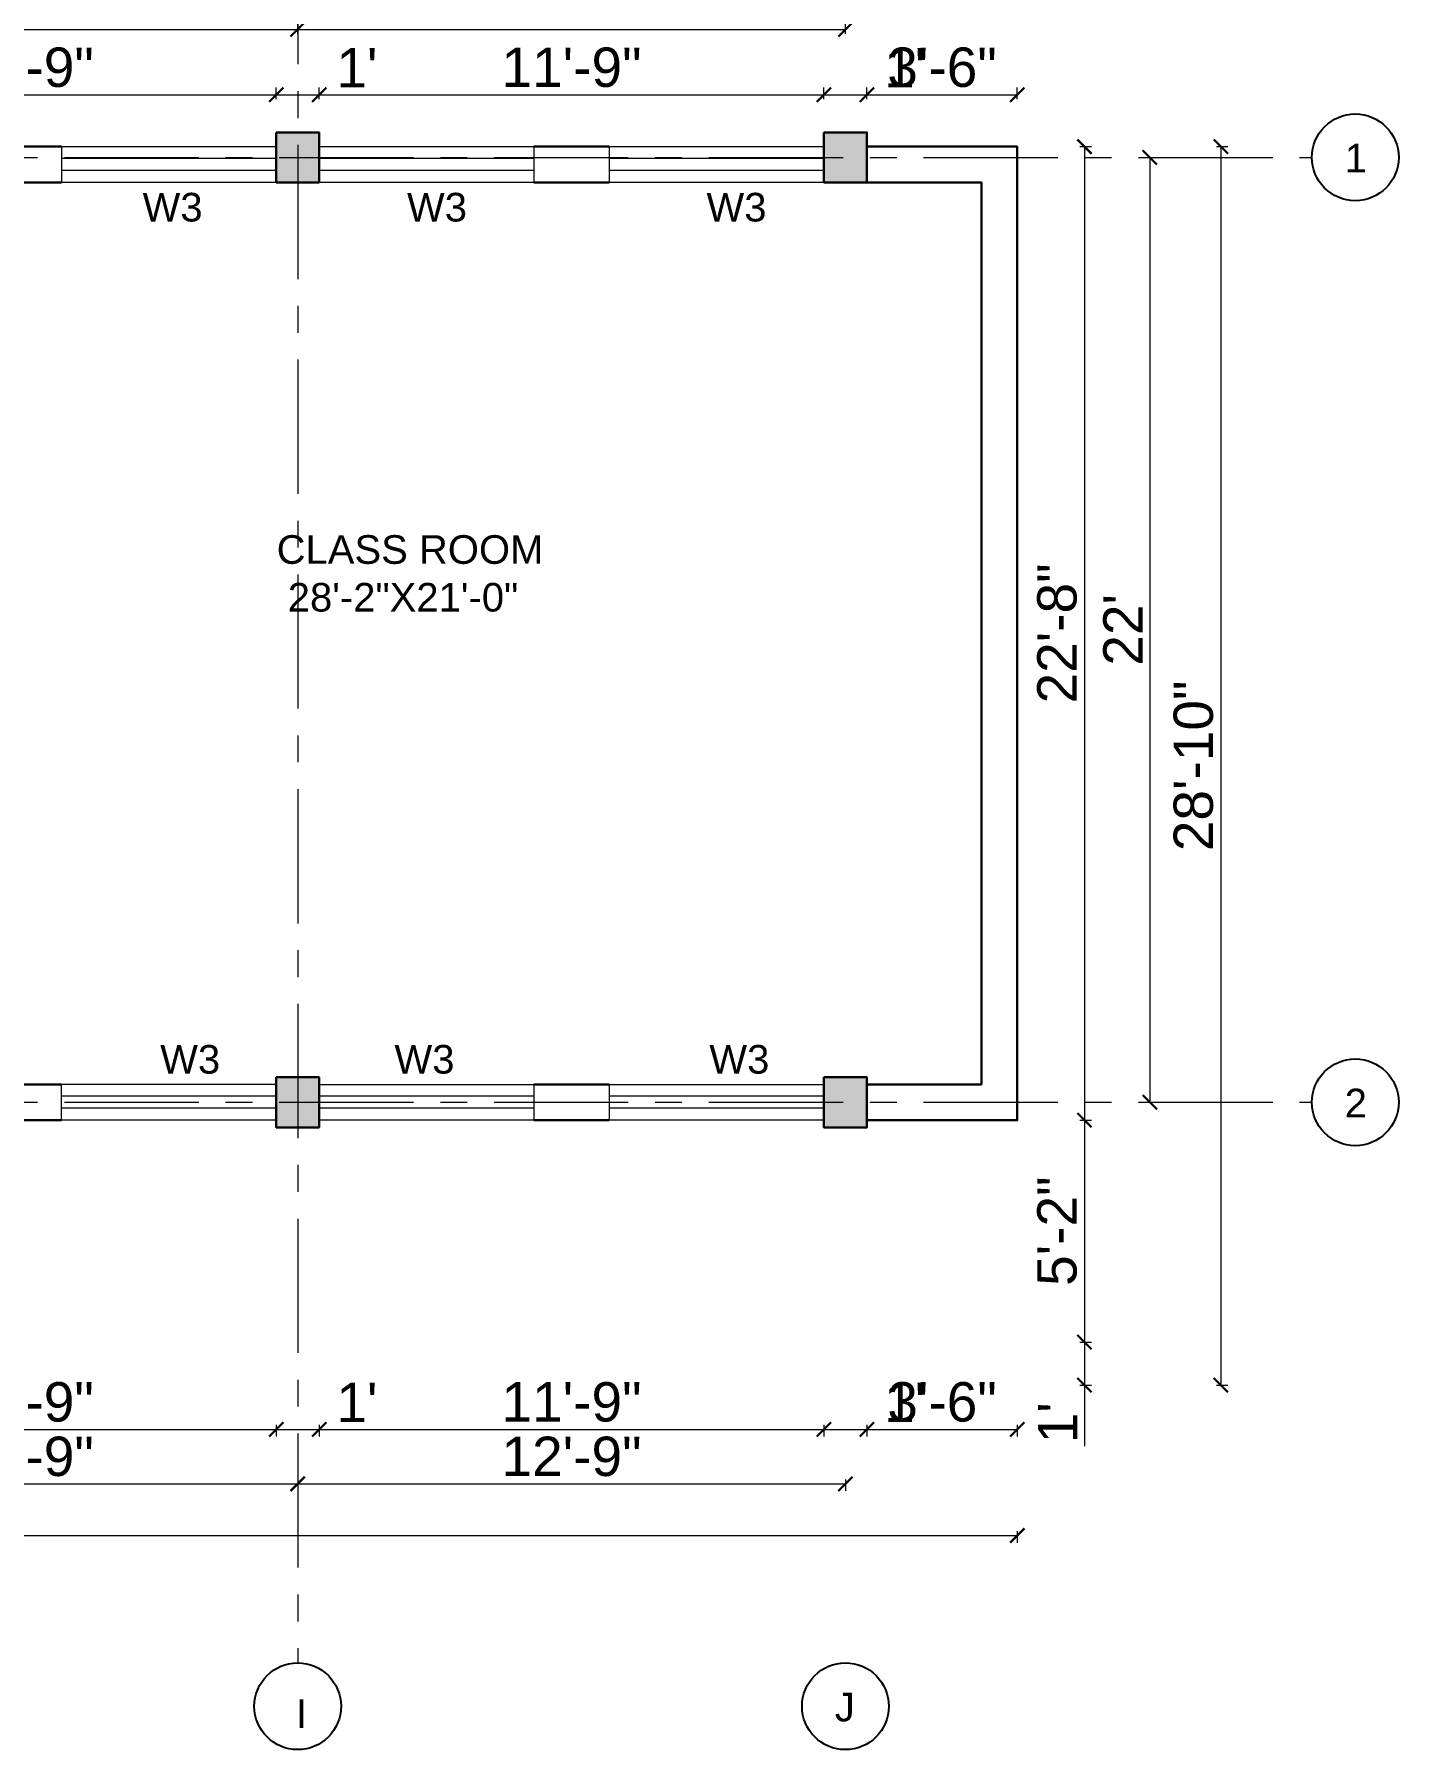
# Model space of a CAD drawing. Header units: inches. Extents: x -6800 to 96653, y -25814 to 17379.
# Drawn here: x 91031.3 to 91412.4, y -15421.2 to -14942 of the extents above; entities that cross this region are included whole.
import ezdxf

# ---------------------------------------------------------------- set-up
doc = ezdxf.new("R2010")
doc.units = ezdxf.units.IN
doc.header["$MEASUREMENT"] = 0
doc.header["$PDMODE"] = 34
doc.linetypes.add('CENTER', pattern=[2, 1.25, -0.25, 0.25, -0.25])
doc.layers.add('A-Windows', color=7, linetype='Continuous')
for name, color, linetype, lineweight in [('Cent line', 54, 'CENTER', 9), ('Column', 101, 'Continuous', 30), ('dimension', 50, 'Continuous', 20), ('dimension @ 1', 50, 'Continuous', 20), ('Wall', 90, 'Continuous', 30), ('Window', 140, 'Continuous', 13)]:
    doc.layers.add(name, color=color, linetype=linetype, lineweight=lineweight)
doc.styles.get("Standard").update_dxf_attribs({"font": 'arial.ttf'})
doc.dimstyles.get("Standard").update_dxf_attribs({"dimtxt": 7, "dimasz": 4, "dimexe": 2, "dimexo": 2, "dimgap": 2, "dimtad": 1, "dimdec": 0, "dimzin": 0, "dimdsep": 46, "dimlunit": 4, "dimtxsty": 'Standard', "dimblk": 'ARCHTICK', "dimcen": 0.25, "dimclrd": 256, "dimclre": 256, "dimclrt": 256, "dimadec": 0, "dimazin": 0, "dimtfac": 1, "dimtdec": 0, "dimtofl": 0, "dimtmove": 0, "dimatfit": 3, "dimfxl": 1, "dimfxlon": 1, "dimtolj": 1, "dimtzin": 0, "dimlwd": -1, "dimlwe": -1, "dimarcsym": 1})

# ---------------------------------------------------------------- blocks, each defined once
blk = doc.blocks.new('colarch')
at = {"layer": 'Column'}
h = blk.add_hatch(color=256, dxfattribs=at)
h.dxf.hatch_style = 1
h.paths.add_polyline_path([(-6740.22, 498.65), (-6728.22, 498.65), (-6728.22, 512.65), (-6740.22, 512.65)])
blk.add_lwpolyline([(-6740.22, 512.65), (-6728.22, 512.65), (-6728.22, 498.65), (-6740.22, 498.65)], close=True, dxfattribs=at)
blk = doc.blocks.new('_ArchTick')
at = {"color": 0, "linetype": 'ByBlock', "const_width": 0.15}
blk.add_lwpolyline([(-0.5, -0.5), (0.5, 0.5)], dxfattribs=at)
blk = doc.blocks.new('*D2196')
at = {"layer": 'Defpoints', "color": 0, "transparency": 16777216}
for p in [(91098.9, -14958.85), (90957.9, -14969.34), (91098.9, -14969.34)]:
    blk.add_point(p, dxfattribs=at)
at = {"layer": 'dimension', "transparency": 16777216}
for p, q in [((90957.9, -14960.1), (90957.9, -14956.85)), ((91098.9, -14960.1), (91098.9, -14956.85)), ((90957.9, -14958.85), (91098.9, -14958.85))]:
    blk.add_line(p, q, dxfattribs=at)
at = {"layer": 'dimension', "transparency": 16777216, "xscale": 4, "yscale": 4, "zscale": 4, "rotation": 180}
blk.add_blockref('_ArchTick', (90957.9, -14958.85), dxfattribs=at)
at = {"layer": 'dimension', "transparency": 16777216, "xscale": 4, "yscale": 4, "zscale": 4}
blk.add_blockref('_ArchTick', (91098.9, -14958.85), dxfattribs=at)
at = {"layer": 'dimension', "transparency": 16777216, "insert": (91028.4, -14951.23), "char_height": 11, "attachment_point": 5}
blk.add_mtext('\\A1;11\'-9"', dxfattribs=at)
blk = doc.blocks.new('*D2197')
at = {"layer": 'Defpoints', "color": 0, "transparency": 16777216}
for p in [(91110.9, -14958.85), (91098.9, -14969.34), (91110.9, -14969.34)]:
    blk.add_point(p, dxfattribs=at)
at = {"layer": 'dimension', "transparency": 16777216}
for p, q in [((91098.9, -14960.1), (91098.9, -14956.85)), ((91110.9, -14960.1), (91110.9, -14956.85)), ((91098.9, -14958.85), (91110.9, -14958.85)), ((91110.9, -14958.85), (91127.99, -14958.85))]:
    blk.add_line(p, q, dxfattribs=at)
at = {"layer": 'dimension', "transparency": 16777216, "xscale": 4, "yscale": 4, "zscale": 4, "rotation": 180}
blk.add_blockref('_ArchTick', (91098.9, -14958.85), dxfattribs=at)
at = {"layer": 'dimension', "transparency": 16777216, "xscale": 4, "yscale": 4, "zscale": 4}
blk.add_blockref('_ArchTick', (91110.9, -14958.85), dxfattribs=at)
at = {"layer": 'dimension', "transparency": 16777216, "insert": (91121.44, -14951.32), "char_height": 11, "attachment_point": 5}
blk.add_mtext("\\A1;1'", dxfattribs=at)
blk = doc.blocks.new('*D2198')
at = {"layer": 'Defpoints', "color": 0, "transparency": 16777216}
for p in [(91251.9, -14958.85), (91110.9, -14969.34), (91251.9, -14969.34)]:
    blk.add_point(p, dxfattribs=at)
at = {"layer": 'dimension', "transparency": 16777216}
for p, q in [((91110.9, -14960.1), (91110.9, -14956.85)), ((91251.9, -14960.1), (91251.9, -14956.85)), ((91110.9, -14958.85), (91251.9, -14958.85))]:
    blk.add_line(p, q, dxfattribs=at)
at = {"layer": 'dimension', "transparency": 16777216, "xscale": 4, "yscale": 4, "zscale": 4, "rotation": 180}
blk.add_blockref('_ArchTick', (91110.9, -14958.85), dxfattribs=at)
at = {"layer": 'dimension', "transparency": 16777216, "xscale": 4, "yscale": 4, "zscale": 4}
blk.add_blockref('_ArchTick', (91251.9, -14958.85), dxfattribs=at)
at = {"layer": 'dimension', "transparency": 16777216, "insert": (91181.4, -14951.23), "char_height": 11, "attachment_point": 5}
blk.add_mtext('\\A1;11\'-9"', dxfattribs=at)
blk = doc.blocks.new('*D2199')
at = {"layer": 'Defpoints', "color": 0, "transparency": 16777216}
for p in [(91263.9, -14958.85), (91251.9, -14969.34), (91263.9, -14969.34)]:
    blk.add_point(p, dxfattribs=at)
at = {"layer": 'dimension', "transparency": 16777216}
for p, q in [((91251.9, -14960.1), (91251.9, -14956.85)), ((91263.9, -14960.1), (91263.9, -14956.85)), ((91251.9, -14958.85), (91263.9, -14958.85)), ((91263.9, -14958.85), (91280.99, -14958.85))]:
    blk.add_line(p, q, dxfattribs=at)
at = {"layer": 'dimension', "transparency": 16777216, "xscale": 4, "yscale": 4, "zscale": 4, "rotation": 180}
blk.add_blockref('_ArchTick', (91251.9, -14958.85), dxfattribs=at)
at = {"layer": 'dimension', "transparency": 16777216, "xscale": 4, "yscale": 4, "zscale": 4}
blk.add_blockref('_ArchTick', (91263.9, -14958.85), dxfattribs=at)
at = {"layer": 'dimension', "transparency": 16777216, "insert": (91274.44, -14951.32), "char_height": 11, "attachment_point": 5}
blk.add_mtext("\\A1;1'", dxfattribs=at)
blk = doc.blocks.new('*D2200')
at = {"layer": 'Defpoints', "color": 0, "transparency": 16777216}
for p in [(91305.9, -14958.85), (91263.9, -14969.34), (91305.9, -14973.34)]:
    blk.add_point(p, dxfattribs=at)
at = {"layer": 'dimension', "transparency": 16777216}
for p, q in [((91263.9, -14960.1), (91263.9, -14956.85)), ((91305.9, -14960.1), (91305.9, -14956.85)), ((91263.9, -14958.85), (91305.9, -14958.85))]:
    blk.add_line(p, q, dxfattribs=at)
at = {"layer": 'dimension', "transparency": 16777216, "xscale": 4, "yscale": 4, "zscale": 4, "rotation": 180}
blk.add_blockref('_ArchTick', (91263.9, -14958.85), dxfattribs=at)
at = {"layer": 'dimension', "transparency": 16777216, "xscale": 4, "yscale": 4, "zscale": 4}
blk.add_blockref('_ArchTick', (91305.9, -14958.85), dxfattribs=at)
at = {"layer": 'dimension', "transparency": 16777216, "insert": (91284.9, -14951.23), "char_height": 11, "attachment_point": 5}
blk.add_mtext('\\A1;3\'-6"', dxfattribs=at)
blk = doc.blocks.new('*D2208')
at = {"layer": 'Defpoints', "color": 0, "transparency": 16777216}
for p in [(91104.9, -14940.6), (90951.9, -14969.34), (91104.9, -14969.34)]:
    blk.add_point(p, dxfattribs=at)
at = {"layer": 'dimension', "transparency": 16777216}
for p, q in [((90951.9, -14941.85), (90951.9, -14938.6)), ((90951.9, -14940.6), (91104.9, -14940.6)), ((91104.9, -14941.85), (91104.9, -14938.6))]:
    blk.add_line(p, q, dxfattribs=at)
at = {"layer": 'dimension', "transparency": 16777216, "xscale": 4, "yscale": 4, "zscale": 4, "rotation": 180}
blk.add_blockref('_ArchTick', (90951.9, -14940.6), dxfattribs=at)
at = {"layer": 'dimension', "transparency": 16777216, "xscale": 4, "yscale": 4, "zscale": 4}
blk.add_blockref('_ArchTick', (91104.9, -14940.6), dxfattribs=at)
at = {"layer": 'dimension', "transparency": 16777216, "insert": (91028.4, -14932.98), "char_height": 11, "attachment_point": 5}
blk.add_mtext('\\A1;12\'-9"', dxfattribs=at)
blk = doc.blocks.new('*D2209')
at = {"layer": 'Defpoints', "color": 0, "transparency": 16777216}
for p in [(91257.9, -14940.6), (91104.9, -14969.34), (91257.9, -14969.34)]:
    blk.add_point(p, dxfattribs=at)
at = {"layer": 'dimension', "transparency": 16777216}
for p, q in [((91104.9, -14941.85), (91104.9, -14938.6)), ((91104.9, -14940.6), (91257.9, -14940.6)), ((91257.9, -14941.85), (91257.9, -14938.6))]:
    blk.add_line(p, q, dxfattribs=at)
at = {"layer": 'dimension', "transparency": 16777216, "xscale": 4, "yscale": 4, "zscale": 4, "rotation": 180}
blk.add_blockref('_ArchTick', (91104.9, -14940.6), dxfattribs=at)
at = {"layer": 'dimension', "transparency": 16777216, "xscale": 4, "yscale": 4, "zscale": 4}
blk.add_blockref('_ArchTick', (91257.9, -14940.6), dxfattribs=at)
at = {"layer": 'dimension', "transparency": 16777216, "insert": (91181.4, -14932.98), "char_height": 11, "attachment_point": 5}
blk.add_mtext('\\A1;12\'-9"', dxfattribs=at)
blk = doc.blocks.new('*D2210')
at = {"layer": 'Defpoints', "color": 0, "transparency": 16777216}
for p in [(91305.9, -14926.79), (90078.9, -14973.34), (91305.9, -14973.34)]:
    blk.add_point(p, dxfattribs=at)
at = {"layer": 'dimension', "transparency": 16777216}
for p, q in [((90078.9, -14928.04), (90078.9, -14924.79)), ((90078.9, -14926.79), (91305.9, -14926.79)), ((91305.9, -14928.04), (91305.9, -14924.79))]:
    blk.add_line(p, q, dxfattribs=at)
at = {"layer": 'dimension', "transparency": 16777216, "xscale": 4, "yscale": 4, "zscale": 4, "rotation": 180}
blk.add_blockref('_ArchTick', (90078.9, -14926.79), dxfattribs=at)
at = {"layer": 'dimension', "transparency": 16777216, "xscale": 4, "yscale": 4, "zscale": 4}
blk.add_blockref('_ArchTick', (91305.9, -14926.79), dxfattribs=at)
at = {"layer": 'dimension', "transparency": 16777216, "insert": (90692.4, -14919.17), "char_height": 11, "attachment_point": 5}
blk.add_mtext('\\A1;102\'-3"', dxfattribs=at)
blk = doc.blocks.new('*D2233')
at = {"layer": 'Defpoints', "color": 0, "transparency": 16777216}
for p in [(90957.9, -15247.34), (91098.9, -15247.34), (91098.9, -15331.72)]:
    blk.add_point(p, dxfattribs=at)
at = {"layer": 'dimension', "transparency": 16777216}
for p, q in [((90957.9, -15330.47), (90957.9, -15333.72)), ((91098.9, -15330.47), (91098.9, -15333.72)), ((90957.9, -15331.72), (91098.9, -15331.72))]:
    blk.add_line(p, q, dxfattribs=at)
at = {"layer": 'dimension', "transparency": 16777216, "xscale": 4, "yscale": 4, "zscale": 4, "rotation": 180}
blk.add_blockref('_ArchTick', (90957.9, -15331.72), dxfattribs=at)
at = {"layer": 'dimension', "transparency": 16777216, "xscale": 4, "yscale": 4, "zscale": 4}
blk.add_blockref('_ArchTick', (91098.9, -15331.72), dxfattribs=at)
at = {"layer": 'dimension', "transparency": 16777216, "insert": (91028.4, -15324.1), "char_height": 11, "attachment_point": 5}
blk.add_mtext('\\A1;11\'-9"', dxfattribs=at)
blk = doc.blocks.new('*D2234')
at = {"layer": 'Defpoints', "color": 0, "transparency": 16777216}
for p in [(91098.9, -15247.34), (91110.9, -15247.34), (91110.9, -15331.72)]:
    blk.add_point(p, dxfattribs=at)
at = {"layer": 'dimension', "transparency": 16777216}
for p, q in [((91098.9, -15330.47), (91098.9, -15333.72)), ((91110.9, -15330.47), (91110.9, -15333.72)), ((91098.9, -15331.72), (91110.9, -15331.72)), ((91110.9, -15331.72), (91127.99, -15331.72))]:
    blk.add_line(p, q, dxfattribs=at)
at = {"layer": 'dimension', "transparency": 16777216, "xscale": 4, "yscale": 4, "zscale": 4, "rotation": 180}
blk.add_blockref('_ArchTick', (91098.9, -15331.72), dxfattribs=at)
at = {"layer": 'dimension', "transparency": 16777216, "xscale": 4, "yscale": 4, "zscale": 4}
blk.add_blockref('_ArchTick', (91110.9, -15331.72), dxfattribs=at)
at = {"layer": 'dimension', "transparency": 16777216, "insert": (91121.44, -15324.2), "char_height": 11, "attachment_point": 5}
blk.add_mtext("\\A1;1'", dxfattribs=at)
blk = doc.blocks.new('*D2235')
at = {"layer": 'Defpoints', "color": 0, "transparency": 16777216}
for p in [(91110.9, -15247.34), (91251.9, -15247.34), (91251.9, -15331.72)]:
    blk.add_point(p, dxfattribs=at)
at = {"layer": 'dimension', "transparency": 16777216}
for p, q in [((91110.9, -15330.47), (91110.9, -15333.72)), ((91251.9, -15330.47), (91251.9, -15333.72)), ((91110.9, -15331.72), (91251.9, -15331.72))]:
    blk.add_line(p, q, dxfattribs=at)
at = {"layer": 'dimension', "transparency": 16777216, "xscale": 4, "yscale": 4, "zscale": 4, "rotation": 180}
blk.add_blockref('_ArchTick', (91110.9, -15331.72), dxfattribs=at)
at = {"layer": 'dimension', "transparency": 16777216, "xscale": 4, "yscale": 4, "zscale": 4}
blk.add_blockref('_ArchTick', (91251.9, -15331.72), dxfattribs=at)
at = {"layer": 'dimension', "transparency": 16777216, "insert": (91181.4, -15324.1), "char_height": 11, "attachment_point": 5}
blk.add_mtext('\\A1;11\'-9"', dxfattribs=at)
blk = doc.blocks.new('*D2236')
at = {"layer": 'Defpoints', "color": 0, "transparency": 16777216}
for p in [(91251.9, -15247.34), (91263.9, -15247.34), (91263.9, -15331.72)]:
    blk.add_point(p, dxfattribs=at)
at = {"layer": 'dimension', "transparency": 16777216}
for p, q in [((91251.9, -15330.47), (91251.9, -15333.72)), ((91263.9, -15330.47), (91263.9, -15333.72)), ((91251.9, -15331.72), (91263.9, -15331.72)), ((91263.9, -15331.72), (91280.99, -15331.72))]:
    blk.add_line(p, q, dxfattribs=at)
at = {"layer": 'dimension', "transparency": 16777216, "xscale": 4, "yscale": 4, "zscale": 4, "rotation": 180}
blk.add_blockref('_ArchTick', (91251.9, -15331.72), dxfattribs=at)
at = {"layer": 'dimension', "transparency": 16777216, "xscale": 4, "yscale": 4, "zscale": 4}
blk.add_blockref('_ArchTick', (91263.9, -15331.72), dxfattribs=at)
at = {"layer": 'dimension', "transparency": 16777216, "insert": (91274.44, -15324.2), "char_height": 11, "attachment_point": 5}
blk.add_mtext("\\A1;1'", dxfattribs=at)
blk = doc.blocks.new('*D2237')
at = {"layer": 'Defpoints', "color": 0, "transparency": 16777216}
for p in [(91263.9, -15247.34), (91305.9, -15245.34), (91305.9, -15331.72)]:
    blk.add_point(p, dxfattribs=at)
at = {"layer": 'dimension', "transparency": 16777216}
for p, q in [((91263.9, -15330.47), (91263.9, -15333.72)), ((91305.9, -15330.47), (91305.9, -15333.72)), ((91263.9, -15331.72), (91305.9, -15331.72))]:
    blk.add_line(p, q, dxfattribs=at)
at = {"layer": 'dimension', "transparency": 16777216, "xscale": 4, "yscale": 4, "zscale": 4, "rotation": 180}
blk.add_blockref('_ArchTick', (91263.9, -15331.72), dxfattribs=at)
at = {"layer": 'dimension', "transparency": 16777216, "xscale": 4, "yscale": 4, "zscale": 4}
blk.add_blockref('_ArchTick', (91305.9, -15331.72), dxfattribs=at)
at = {"layer": 'dimension', "transparency": 16777216, "insert": (91284.9, -15324.1), "char_height": 11, "attachment_point": 5}
blk.add_mtext('\\A1;3\'-6"', dxfattribs=at)
blk = doc.blocks.new('*D2245')
at = {"layer": 'Defpoints', "color": 0, "transparency": 16777216}
for p in [(90951.9, -15247.34), (91104.9, -15247.34), (91104.9, -15346.93)]:
    blk.add_point(p, dxfattribs=at)
at = {"layer": 'dimension', "transparency": 16777216}
for p, q in [((90951.9, -15345.68), (90951.9, -15348.93)), ((90951.9, -15346.93), (91104.9, -15346.93)), ((91104.9, -15345.68), (91104.9, -15348.93))]:
    blk.add_line(p, q, dxfattribs=at)
at = {"layer": 'dimension', "transparency": 16777216, "xscale": 4, "yscale": 4, "zscale": 4, "rotation": 180}
blk.add_blockref('_ArchTick', (90951.9, -15346.93), dxfattribs=at)
at = {"layer": 'dimension', "transparency": 16777216, "xscale": 4, "yscale": 4, "zscale": 4}
blk.add_blockref('_ArchTick', (91104.9, -15346.93), dxfattribs=at)
at = {"layer": 'dimension', "transparency": 16777216, "insert": (91028.4, -15339.32), "char_height": 11, "attachment_point": 5}
blk.add_mtext('\\A1;12\'-9"', dxfattribs=at)
blk = doc.blocks.new('*D2246')
at = {"layer": 'Defpoints', "color": 0, "transparency": 16777216}
for p in [(91104.9, -15247.34), (91257.9, -15247.34), (91257.9, -15346.93)]:
    blk.add_point(p, dxfattribs=at)
at = {"layer": 'dimension', "transparency": 16777216}
for p, q in [((91104.9, -15345.68), (91104.9, -15348.93)), ((91104.9, -15346.93), (91257.9, -15346.93)), ((91257.9, -15345.68), (91257.9, -15348.93))]:
    blk.add_line(p, q, dxfattribs=at)
at = {"layer": 'dimension', "transparency": 16777216, "xscale": 4, "yscale": 4, "zscale": 4, "rotation": 180}
blk.add_blockref('_ArchTick', (91104.9, -15346.93), dxfattribs=at)
at = {"layer": 'dimension', "transparency": 16777216, "xscale": 4, "yscale": 4, "zscale": 4}
blk.add_blockref('_ArchTick', (91257.9, -15346.93), dxfattribs=at)
at = {"layer": 'dimension', "transparency": 16777216, "insert": (91181.4, -15339.32), "char_height": 11, "attachment_point": 5}
blk.add_mtext('\\A1;12\'-9"', dxfattribs=at)
blk = doc.blocks.new('*D2247')
at = {"layer": 'Defpoints', "color": 0, "transparency": 16777216}
for p in [(90078.9, -15245.34), (91305.9, -15245.34), (91305.9, -15361.38)]:
    blk.add_point(p, dxfattribs=at)
at = {"layer": 'dimension', "transparency": 16777216}
for p, q in [((90078.9, -15360.13), (90078.9, -15363.38)), ((90078.9, -15361.38), (91305.9, -15361.38)), ((91305.9, -15360.13), (91305.9, -15363.38))]:
    blk.add_line(p, q, dxfattribs=at)
at = {"layer": 'dimension', "transparency": 16777216, "xscale": 4, "yscale": 4, "zscale": 4, "rotation": 180}
blk.add_blockref('_ArchTick', (90078.9, -15361.38), dxfattribs=at)
at = {"layer": 'dimension', "transparency": 16777216, "xscale": 4, "yscale": 4, "zscale": 4}
blk.add_blockref('_ArchTick', (91305.9, -15361.38), dxfattribs=at)
at = {"layer": 'dimension', "transparency": 16777216, "insert": (90692.4, -15353.76), "char_height": 11, "attachment_point": 5}
blk.add_mtext('\\A1;102\'-3"', dxfattribs=at)
blk = doc.blocks.new('*D2248')
at = {"layer": 'Defpoints', "color": 0, "transparency": 16777216}
for p in [(91305.9, -14973.34), (91305.9, -15245.34), (91324.67, -15245.34)]:
    blk.add_point(p, dxfattribs=at)
at = {"layer": 'dimension', "transparency": 16777216}
for p, q in [((91323.42, -14973.34), (91326.67, -14973.34)), ((91324.67, -14973.34), (91324.67, -15245.34)), ((91323.42, -15245.34), (91326.67, -15245.34))]:
    blk.add_line(p, q, dxfattribs=at)
at = {"layer": 'dimension', "transparency": 16777216, "xscale": 4, "yscale": 4, "zscale": 4}
for p, rotation in [((91324.67, -14973.34), 90), ((91324.67, -15245.34), 270)]:
    blk.add_blockref('_ArchTick', p, dxfattribs=dict(at, rotation=rotation))
at = {"layer": 'dimension', "transparency": 16777216, "insert": (91317.05, -15109.34), "char_height": 11, "attachment_point": 5, "rotation": 90}
blk.add_mtext('\\A1;22\'-8"', dxfattribs=at)
blk = doc.blocks.new('*D2249')
at = {"layer": 'Defpoints', "color": 0, "transparency": 16777216}
for p in [(91305.9, -15245.34), (90957.9, -15307.34), (91324.67, -15307.34)]:
    blk.add_point(p, dxfattribs=at)
at = {"layer": 'dimension', "transparency": 16777216}
for p, q in [((91323.42, -15245.34), (91326.67, -15245.34)), ((91324.67, -15245.34), (91324.67, -15307.34)), ((91323.42, -15307.34), (91326.67, -15307.34))]:
    blk.add_line(p, q, dxfattribs=at)
at = {"layer": 'dimension', "transparency": 16777216, "xscale": 4, "yscale": 4, "zscale": 4}
for p, rotation in [((91324.67, -15245.34), 90), ((91324.67, -15307.34), 270)]:
    blk.add_blockref('_ArchTick', p, dxfattribs=dict(at, rotation=rotation))
at = {"layer": 'dimension', "transparency": 16777216, "insert": (91317.05, -15276.34), "char_height": 11, "attachment_point": 5, "rotation": 90}
blk.add_mtext('\\A1;5\'-2"', dxfattribs=at)
blk = doc.blocks.new('*D2250')
at = {"layer": 'Defpoints', "color": 0, "transparency": 16777216}
for p in [(90957.9, -15307.34), (90921.9, -15319.34), (91324.67, -15319.34)]:
    blk.add_point(p, dxfattribs=at)
at = {"layer": 'dimension', "transparency": 16777216}
for p, q in [((91323.42, -15307.34), (91326.67, -15307.34)), ((91324.67, -15307.34), (91324.67, -15319.34)), ((91323.42, -15319.34), (91326.67, -15319.34)), ((91324.67, -15319.34), (91324.67, -15336.43))]:
    blk.add_line(p, q, dxfattribs=at)
at = {"layer": 'dimension', "transparency": 16777216, "xscale": 4, "yscale": 4, "zscale": 4}
for p, rotation in [((91324.67, -15307.34), 90), ((91324.67, -15319.34), 270)]:
    blk.add_blockref('_ArchTick', p, dxfattribs=dict(at, rotation=rotation))
at = {"layer": 'dimension', "transparency": 16777216, "insert": (91317.15, -15329.88), "char_height": 11, "attachment_point": 5, "rotation": 90}
blk.add_mtext("\\A1;1'", dxfattribs=at)
blk = doc.blocks.new('*D2251')
at = {"layer": 'Defpoints', "color": 0, "transparency": 16777216}
for p in [(91263.9, -14976.34), (91257.9, -15240.34), (91342.93, -15240.34)]:
    blk.add_point(p, dxfattribs=at)
at = {"layer": 'dimension', "transparency": 16777216}
for p, q in [((91341.68, -14976.34), (91344.93, -14976.34)), ((91342.93, -14976.34), (91342.93, -15240.34)), ((91341.68, -15240.34), (91344.93, -15240.34))]:
    blk.add_line(p, q, dxfattribs=at)
at = {"layer": 'dimension', "transparency": 16777216, "xscale": 4, "yscale": 4, "zscale": 4}
for p, rotation in [((91342.93, -14976.34), 90), ((91342.93, -15240.34), 270)]:
    blk.add_blockref('_ArchTick', p, dxfattribs=dict(at, rotation=rotation))
at = {"layer": 'dimension', "transparency": 16777216, "insert": (91335.41, -15108.34), "char_height": 11, "attachment_point": 5, "rotation": 90}
blk.add_mtext("\\A1;22'", dxfattribs=at)
blk = doc.blocks.new('*D2252')
at = {"layer": 'Defpoints', "color": 0, "transparency": 16777216}
for p in [(91305.9, -14973.34), (90921.9, -15319.34), (91362.76, -15319.34)]:
    blk.add_point(p, dxfattribs=at)
at = {"layer": 'dimension', "transparency": 16777216}
for p, q in [((91361.51, -14973.34), (91364.76, -14973.34)), ((91362.76, -14973.34), (91362.76, -15319.34)), ((91361.51, -15319.34), (91364.76, -15319.34))]:
    blk.add_line(p, q, dxfattribs=at)
at = {"layer": 'dimension', "transparency": 16777216, "xscale": 4, "yscale": 4, "zscale": 4}
for p, rotation in [((91362.76, -14973.34), 90), ((91362.76, -15319.34), 270)]:
    blk.add_blockref('_ArchTick', p, dxfattribs=dict(at, rotation=rotation))
at = {"layer": 'dimension', "transparency": 16777216, "insert": (91355.14, -15146.34), "char_height": 11, "attachment_point": 5, "rotation": 90}
blk.add_mtext('\\A1;28\'-10"', dxfattribs=at)

msp = doc.modelspace()

# ---------------------------------------------------------------- linework, layer by layer
at = {"transparency": 33554651}
for centre in [(91400.32, -14976.34), (91400.32, -15240.34), (91104.9, -15409.08), (91257.9, -15409.08)]:
    msp.add_circle(centre, 12.12, dxfattribs=at)
at = {"layer": 'Cent line', "ltscale": 30, "transparency": 33554643}
for p, q in [((91104.9, -14912.85), (91104.9, -15396.96)), ((90019.75, -14976.34), (91388.19, -14976.34)), ((90019.75, -15240.34), (91388.19, -15240.34))]:
    msp.add_line(p, q, dxfattribs=at)
at = {"layer": 'Wall', "transparency": 33554651}
for p, q in [((91005.9, -14973.34), (91038.9, -14973.34)), ((91170.9, -14973.34), (91191.9, -14973.34)), ((91005.9, -14983.34), (91038.9, -14983.34)), ((91170.9, -14983.34), (91191.9, -14983.34)), ((91038.9, -15235.34), (90957.9, -15235.34)), ((91191.9, -15235.34), (91170.9, -15235.34)), ((91038.9, -15245.34), (90957.9, -15245.34)), ((91191.9, -15245.34), (91170.9, -15245.34))]:
    msp.add_line(p, q, dxfattribs=at)
for points in [[(91263.9, -14973.34), (91305.9, -14973.34), (91305.9, -15245.34), (91263.9, -15245.34)], [(91263.9, -14983.34), (91295.9, -14983.34), (91295.9, -15235.34), (91263.9, -15235.34)]]:
    msp.add_lwpolyline(points, dxfattribs=at)
at = {"layer": 'Window', "transparency": 33554651}
for p, q in [((91038.9, -14973.34), (91038.9, -14983.34)), ((91191.9, -14973.34), (91191.9, -14983.34)), ((91098.9, -14976.67), (91038.9, -14976.67)), ((91098.9, -14980.01), (91038.9, -14980.01)), ((91170.9, -14976.67), (91110.9, -14976.67)), ((91170.9, -14980.01), (91110.9, -14980.01)), ((91251.9, -14976.67), (91191.9, -14976.67)), ((91251.9, -14980.01), (91191.9, -14980.01)), ((91098.9, -15235.34), (91038.9, -15235.34)), ((91038.9, -15245.34), (91038.9, -15235.34)), ((91098.9, -15238.67), (91038.9, -15238.67)), ((91170.9, -15238.67), (91110.9, -15238.67)), ((91191.9, -15235.34), (91191.9, -15245.34)), ((91251.9, -15238.67), (91191.9, -15238.67)), ((91098.9, -15242.01), (91038.9, -15242.01)), ((91170.9, -15242.01), (91110.9, -15242.01)), ((91251.9, -15242.01), (91191.9, -15242.01)), ((91098.9, -15245.34), (91038.9, -15245.34))]:
    msp.add_line(p, q, dxfattribs=at)
for points in [[(91038.9, -14973.34), (91098.9, -14973.34), (91098.9, -14983.34), (91038.9, -14983.34)], [(91110.9, -14973.34), (91170.9, -14973.34), (91170.9, -14983.34), (91110.9, -14983.34)], [(91191.9, -14973.34), (91251.9, -14973.34), (91251.9, -14983.34), (91191.9, -14983.34)], [(91110.9, -15235.34), (91170.9, -15235.34), (91170.9, -15245.34), (91110.9, -15245.34)], [(91191.9, -15235.34), (91251.9, -15235.34), (91251.9, -15245.34), (91191.9, -15245.34)]]:
    msp.add_lwpolyline(points, dxfattribs=at)

# ---------------------------------------------------------------- block references
at = {"layer": 'Wall', "transparency": 33554651}
for p in [(97839.12, -15482), (97992.12, -15482), (97839.12, -15746), (97992.12, -15746)]:
    msp.add_blockref('colarch', p, dxfattribs=at)

# ---------------------------------------------------------------- texts
at = {"layer": 'A-Windows', "ltscale": 10, "transparency": 33554687, "char_height": 8, "attachment_point": 1}
for s, insert in [('1', (91397.36, -14972.55)), ('CLASS ROOM\\P 28\'-2"X21\'-0"', (91099.02, -15081.9)), ('2', (91397.36, -15236.55)), ('I', (91104.38, -15407.11)), ('J', (91254.94, -15405.29))]:
    msp.add_mtext_dynamic_manual_height_columns(s, width=837.6015, gutter_width=65.57, heights=[0], dxfattribs=dict(at, insert=insert))
at = {"layer": 'A-Windows', "ltscale": 10, "transparency": 33554687, "char_height": 8, "width": 30.4497, "attachment_point": 1}
for insert in [(91061.58, -14986.26), (91135.43, -14986.26), (91219.09, -14986.26), (91066.49, -15224.32), (91131.94, -15224.32), (91219.89, -15224.32)]:
    msp.add_mtext('W3', dxfattribs=dict(at, insert=insert))

# ---------------------------------------------------------------- dimensions: what is measured, and where the dimension line sits
at = {"layer": 'dimension @ 1', "transparency": 33554651}
for base, p1, p2, override, picture, middle in [((91305.9, -14926.79), (90078.9, -14973.34), (91305.9, -14973.34), {"dimscale": 1, "dimtxt": 11, "dimtix": 1, "dimtofl": 0, "dimtmove": 1, "dimatfit": 0, "dimfxl": 1.25}, '*D2210', (90692.4, -14919.17)), ((91104.9, -14940.6), (90951.9, -14969.34), (91104.9, -14969.34), {"dimscale": 1, "dimtxt": 11, "dimtix": 0, "dimtofl": 0, "dimtmove": 0, "dimatfit": 3, "dimfxl": 1.25}, '*D2208', (91028.4, -14932.98)), ((91257.9, -14940.6), (91104.9, -14969.34), (91257.9, -14969.34), {"dimscale": 1, "dimtxt": 11, "dimtix": 0, "dimtofl": 0, "dimtmove": 0, "dimatfit": 3, "dimfxl": 1.25}, '*D2209', (91181.4, -14932.98)), ((91098.9, -14958.85), (90957.9, -14969.34), (91098.9, -14969.34), {"dimscale": 1, "dimtxt": 11, "dimtix": 0, "dimtofl": 0, "dimtmove": 0, "dimatfit": 3, "dimfxl": 1.25}, '*D2196', (91028.4, -14951.23)), ((91110.9, -14958.85), (91098.9, -14969.34), (91110.9, -14969.34), {"dimscale": 1, "dimtxt": 11, "dimtix": 0, "dimtofl": 0, "dimtmove": 0, "dimatfit": 3, "dimfxl": 1.25}, '*D2197', (91121.44, -14951.32)), ((91251.9, -14958.85), (91110.9, -14969.34), (91251.9, -14969.34), {"dimscale": 1, "dimtxt": 11, "dimtix": 0, "dimtofl": 0, "dimtmove": 0, "dimatfit": 3, "dimfxl": 1.25}, '*D2198', (91181.4, -14951.23)), ((91263.9, -14958.85), (91251.9, -14969.34), (91263.9, -14969.34), {"dimscale": 1, "dimtxt": 11, "dimtix": 0, "dimtofl": 0, "dimtmove": 0, "dimatfit": 3, "dimfxl": 1.25}, '*D2199', (91274.44, -14951.32)), ((91305.9, -14958.85), (91263.9, -14969.34), (91305.9, -14973.34), {"dimscale": 1, "dimtxt": 11, "dimtix": 0, "dimtofl": 0, "dimtmove": 0, "dimatfit": 3, "dimfxl": 1.25}, '*D2200', (91284.9, -14951.23)), ((91305.9, -15361.38), (90078.9, -15245.34), (91305.9, -15245.34), {"dimscale": 1, "dimtxt": 11, "dimtix": 0, "dimtofl": 0, "dimtmove": 0, "dimatfit": 3, "dimfxl": 1.25}, '*D2247', (90692.4, -15353.76)), ((91104.9, -15346.93), (90951.9, -15247.34), (91104.9, -15247.34), {"dimscale": 1, "dimtxt": 11, "dimtix": 0, "dimtofl": 0, "dimtmove": 0, "dimatfit": 3, "dimfxl": 1.25}, '*D2245', (91028.4, -15339.32)), ((91098.9, -15331.72), (90957.9, -15247.34), (91098.9, -15247.34), {"dimscale": 1, "dimtxt": 11, "dimtix": 0, "dimtofl": 0, "dimtmove": 0, "dimatfit": 3, "dimfxl": 1.25}, '*D2233', (91028.4, -15324.1)), ((91110.9, -15331.72), (91098.9, -15247.34), (91110.9, -15247.34), {"dimscale": 1, "dimtxt": 11, "dimtix": 0, "dimtofl": 0, "dimtmove": 0, "dimatfit": 3, "dimfxl": 1.25}, '*D2234', (91121.44, -15324.2)), ((91257.9, -15346.93), (91104.9, -15247.34), (91257.9, -15247.34), {"dimscale": 1, "dimtxt": 11, "dimtix": 0, "dimtofl": 0, "dimtmove": 0, "dimatfit": 3, "dimfxl": 1.25}, '*D2246', (91181.4, -15339.32)), ((91251.9, -15331.72), (91110.9, -15247.34), (91251.9, -15247.34), {"dimscale": 1, "dimtxt": 11, "dimtix": 0, "dimtofl": 0, "dimtmove": 0, "dimatfit": 3, "dimfxl": 1.25}, '*D2235', (91181.4, -15324.1)), ((91263.9, -15331.72), (91251.9, -15247.34), (91263.9, -15247.34), {"dimscale": 1, "dimtxt": 11, "dimtix": 0, "dimtofl": 0, "dimtmove": 0, "dimatfit": 3, "dimfxl": 1.25}, '*D2236', (91274.44, -15324.2)), ((91305.9, -15331.72), (91263.9, -15247.34), (91305.9, -15245.34), {"dimscale": 1, "dimtxt": 11, "dimtix": 0, "dimtofl": 0, "dimtmove": 0, "dimatfit": 3, "dimfxl": 1.25}, '*D2237', (91284.9, -15324.1))]:
    dim = msp.add_linear_dim(base=base, p1=p1, p2=p2, dimstyle='Standard', override=override, dxfattribs=at)
    dim.commit()
    dim.dimension.update_dxf_attribs({"geometry": picture, "text_midpoint": middle})
for base, p1, p2, picture, middle in [((91362.76, -15319.34), (91305.9, -14973.34), (90921.9, -15319.34), '*D2252', (91355.14, -15146.34)), ((91324.67, -15245.34), (91305.9, -14973.34), (91305.9, -15245.34), '*D2248', (91317.05, -15109.34)), ((91342.93, -15240.34), (91263.9, -14976.34), (91257.9, -15240.34), '*D2251', (91335.41, -15108.34)), ((91324.67, -15307.34), (91305.9, -15245.34), (90957.9, -15307.34), '*D2249', (91317.05, -15276.34)), ((91324.67, -15319.34), (90957.9, -15307.34), (90921.9, -15319.34), '*D2250', (91317.15, -15329.88))]:
    dim = msp.add_linear_dim(base=base, p1=p1, p2=p2, angle=90, dimstyle='Standard', override={"dimscale": 1, "dimtxt": 11, "dimtix": 0, "dimtofl": 0, "dimtmove": 0, "dimatfit": 3, "dimfxl": 1.25}, dxfattribs=at)
    dim.commit()
    dim.dimension.update_dxf_attribs({"geometry": picture, "text_midpoint": middle})

doc.saveas('drawing.dxf')
